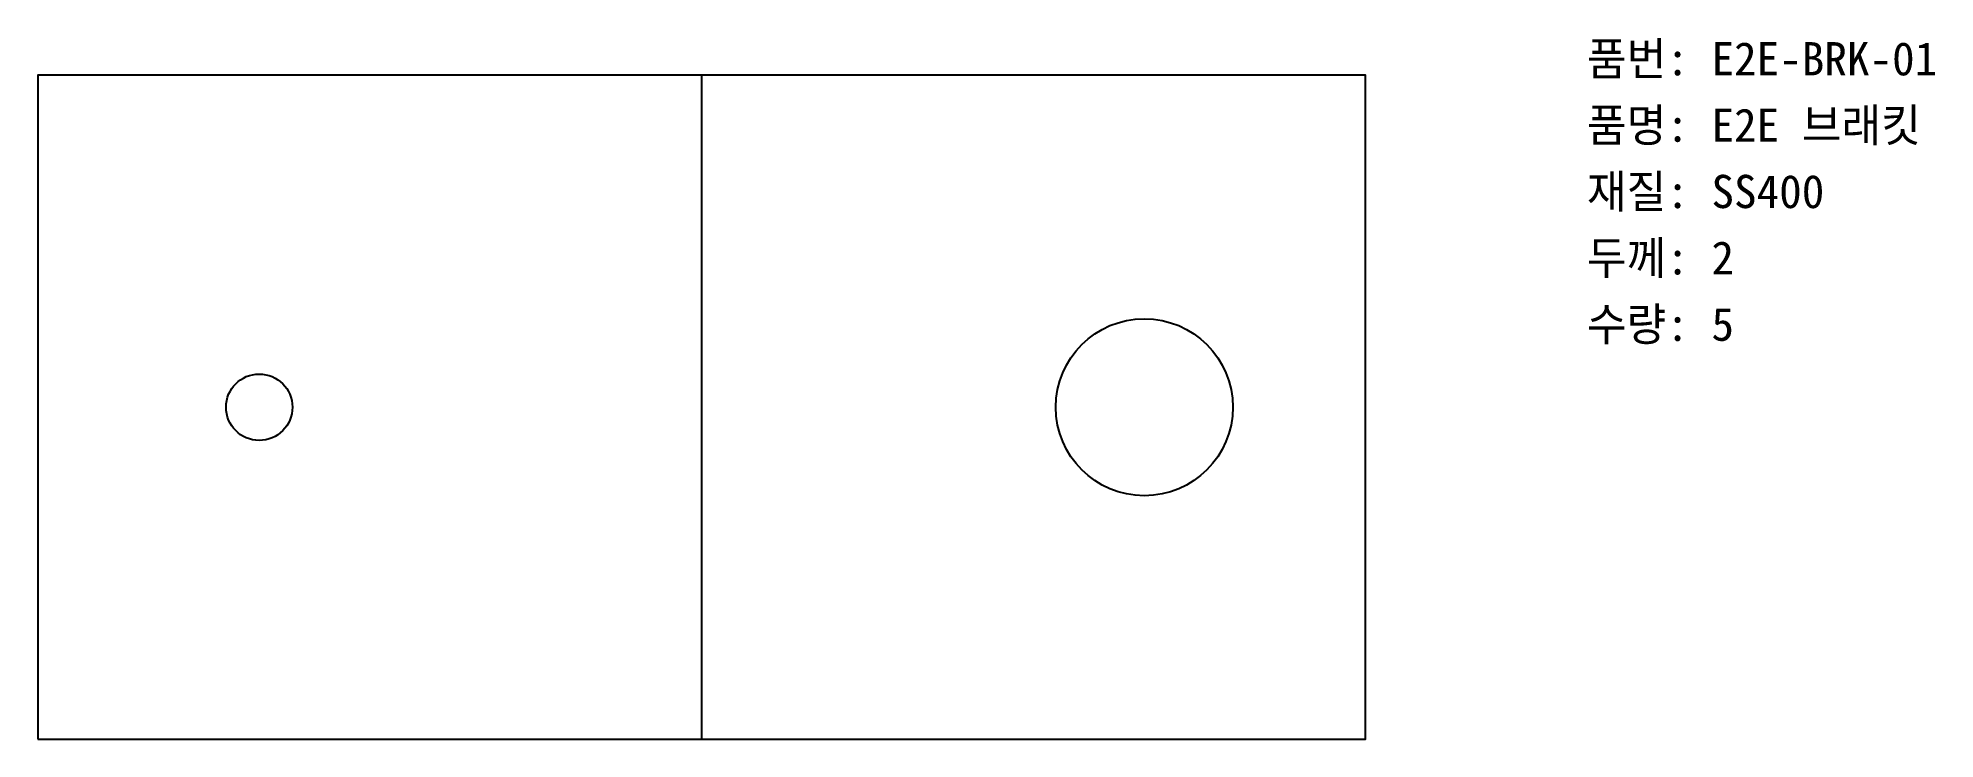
# Model space of a CAD drawing. Header units: millimetres. Extents: x 0 to 171, y 0 to 63.
import ezdxf

# ---------------------------------------------------------------- set-up
doc = ezdxf.new("R2010")
doc.units = ezdxf.units.MM
doc.layers.add('FOLD', color=7, linetype='Continuous')

msp = doc.modelspace()

# ---------------------------------------------------------------- linework, layer by layer
msp.add_lwpolyline([(0, 0), (120, 0), (120, 60), (0, 60)], close=True)
for centre, radius in [((100, 30), 8), ((20, 30), 3)]:
    msp.add_circle(centre, radius)
at = {"layer": 'FOLD'}
msp.add_line((60, 0), (60, 60), dxfattribs=at)

# ---------------------------------------------------------------- texts
for s, p in [('품번: E2E-BRK-01', (140, 60)), ('품명: E2E 브래킷', (140, 54)), ('재질: SS400', (140, 48)), ('두께: 2', (140, 42)), ('수량: 5', (140, 36))]:
    msp.add_text(s, height=3).set_placement(p)

doc.saveas('drawing.dxf')
